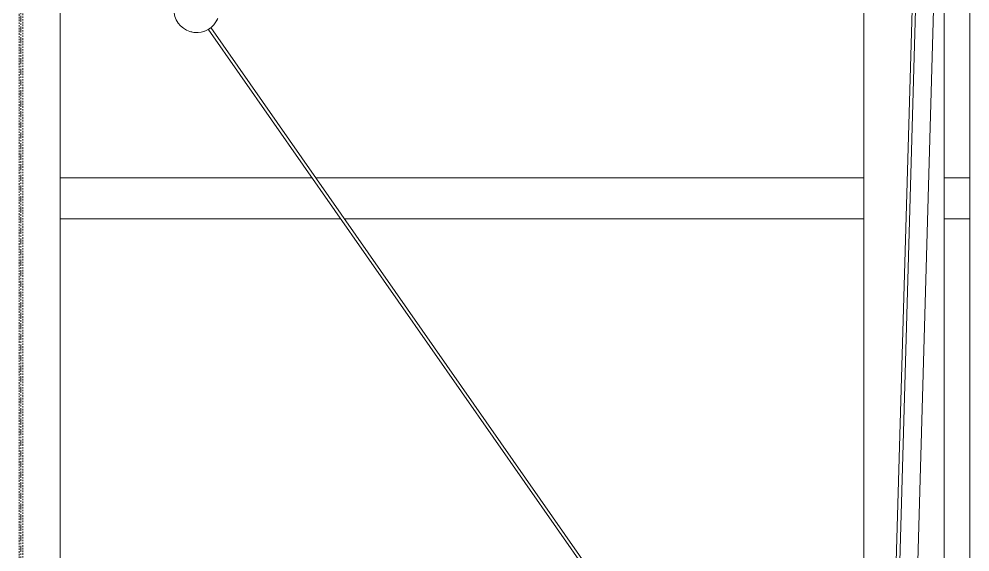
# Model space of a CAD drawing. Header units: inches. Extents: x 21386 to 98862, y -290 to 853.
# Drawn here: x 32824.5 to 32902.9, y 165.4 to 209.4 of the extents above; entities that cross this region are included whole.
import ezdxf

# ---------------------------------------------------------------- set-up
doc = ezdxf.new("R2010")
doc.units = ezdxf.units.IN
doc.header["$MEASUREMENT"] = 0
doc.linetypes.add('Grid Line 1_2_', pattern=[0.875, 0.5, -0.125, 0.125, -0.125])
doc.linetypes.add('Hidden 1_8_', pattern=[0.1875, 0.125, -0.0625])
for name, color, linetype, lineweight in [('Q-SPCQ', 91, 'Continuous', 13), ('S-BEAM', 12, 'Continuous', 13), ('S-COLS', 52, 'Continuous', 13), ('S-GRID', 1, 'Continuous', 9)]:
    doc.layers.add(name, color=color, linetype=linetype, lineweight=lineweight)

# ---------------------------------------------------------------- blocks, each defined once
blk = doc.blocks.new('Basketball_Backstop-Performance_Sports_Systems-3103-Ceiling_Hung - 27_-0_ to 27_-11 7_8_-706978-Building Section - North_South looking East _ Fitness Center')
at = {"layer": 'Q-SPCQ', "color": 8, "lineweight": 9}
for p, q in [((22182.463, 152.543), (22186.13, 280.918)), ((22184.32, 279.687), (22180.965, 162.238)), ((22184.601, 279.687), (22180.969, 152.543)), ((22178.365, 224.83), (22178.365, 162.875)), ((22184.99, 162.168), (22184.99, 224.125)), ((22187.115, 224), (22187.115, 130)), ((22124.263, 208.589), (22168.053, 145.856)), ((22168.053, 146.292), (22124.474, 208.723))]:
    blk.add_line(p, q, dxfattribs=at)
for start, end in [(112.19719, 337.80281), (205.59657, 210), (315, 319.02965), (330, 333.65552), (240, 244.40343), (255, 259.92609), (270, 273.949), (285, 289.67738), (300, 304.37628)]:
    blk.add_arc((22123.303, 210.183), 1.875, start, end, dxfattribs=at)
blk = doc.blocks.new('W-Wide Flange-Column - W12X26-1987910-Building Section - North_South looking East _ Fitness Center')
at = {"layer": 'S-COLS', "color": 8, "linetype": 'Hidden 1_8_', "lineweight": 9}
for p, q in [((22108.647, 37.12), (22108.647, 221.127)), ((22108.959, 220.891), (22108.959, 37.12))]:
    blk.add_line(p, q, dxfattribs=at)
blk = doc.blocks.new('Girt_Z - 10_D-1223975-Building Section - North_South looking East _ Fitness Center')
at = {"layer": 'S-BEAM', "color": 8, "lineweight": 9}
for p, q in [((22112.048, 196.313), (22132.857, 196.313)), ((22133.117, 196.313), (22178.365, 196.313)), ((22184.99, 196.313), (22187.115, 196.313)), ((22112.048, 192.938), (22135.214, 192.938)), ((22135.473, 192.938), (22178.365, 192.938)), ((22184.99, 192.938), (22187.115, 192.938))]:
    blk.add_line(p, q, dxfattribs=at)

msp = doc.modelspace()

# ---------------------------------------------------------------- linework, layer by layer
at = {"layer": 'S-COLS', "color": 8, "lineweight": 9}
msp.add_line((32827.857, 218.556), (32827.857, 37.118), dxfattribs=at)
at = {"layer": 'S-GRID', "linetype": 'Grid Line 1_2_'}
msp.add_line((32824.612, -129.439), (32824.612, 738.657), dxfattribs=at)
msp.add_line((32824.612, -129.439), (32824.612, 738.657), dxfattribs=at)

# ---------------------------------------------------------------- block references
at = {"layer": 'Q-SPCQ', "color": 8, "lineweight": 9}
msp.add_blockref('Basketball_Backstop-Performance_Sports_Systems-3103-Ceiling_Hung - 27_-0_ to 27_-11 7_8_-706978-Building Section - North_South looking East _ Fitness Center', (10715.809, 0), dxfattribs=at)
at = {"layer": 'S-BEAM', "color": 8, "lineweight": 9}
msp.add_blockref('Girt_Z - 10_D-1223975-Building Section - North_South looking East _ Fitness Center', (10715.809, 0), dxfattribs=at)
at = {"layer": 'S-COLS', "color": 8, "linetype": 'Hidden 1_8_', "lineweight": 9}
msp.add_blockref('W-Wide Flange-Column - W12X26-1987910-Building Section - North_South looking East _ Fitness Center', (10715.809, 0), dxfattribs=at)

doc.saveas('drawing.dxf')
